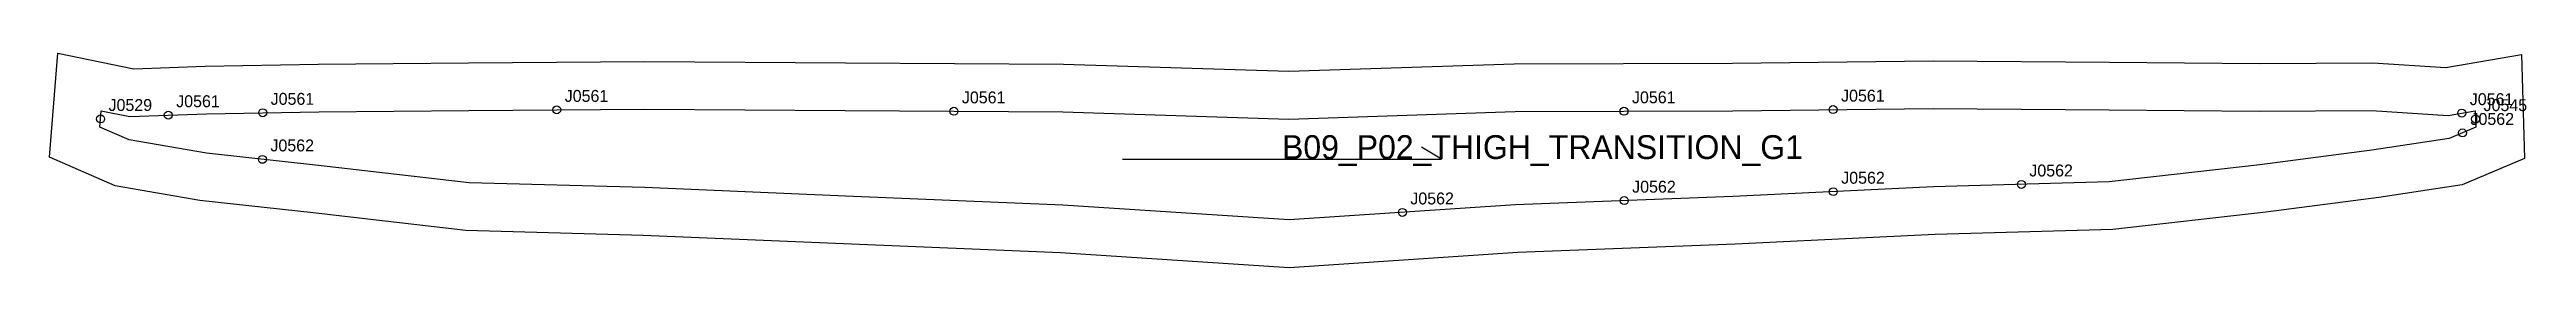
# Model space of a CAD drawing. Header units: millimetres. Extents: x -13 to 608, y -39 to 14.
import ezdxf

# ---------------------------------------------------------------- set-up
doc = ezdxf.new("R2010")
doc.units = ezdxf.units.MM
for name, color, linetype in [('CUT', 1, 'Continuous'), ('GRAIN', 3, 'Continuous'), ('LABEL', 7, 'Continuous'), ('NOTCH', 2, 'Continuous'), ('SEW', 5, 'Continuous')]:
    doc.layers.add(name, color=color, linetype=linetype)

msp = doc.modelspace()

# ---------------------------------------------------------------- linework, layer by layer
at = {"layer": 'CUT'}
msp.add_lwpolyline([(-10.9, 14.47), (8.17, 10.58), (26.11, 11.26), (54.41, 11.75), (92.11, 12.07), (136.29, 12.41), (186.66, 12.04), (241.37, 11.71), (297.88, 9.93), (354.41, 11.78), (409.11, 12), (459.48, 12.59), (503.69, 12.25), (541.29, 11.89), (569.74, 12.03), (588, 10.91), (607.01, 14.15), (607.8, -12.02), (592.16, -18.61), (571.2, -21.81), (542.88, -25.51), (504.48, -29.89), (460, -31.15), (409.77, -33.52), (355.33, -35.64), (297.97, -39.49), (240.58, -35.72), (186.16, -33.49), (135.94, -31.34), (91.43, -30.09), (53.16, -25.67), (24.71, -22.57), (3.5, -18.85), (-12.96, -11.68), (-10.9, 14.47)], close=True, dxfattribs=at)
at = {"layer": 'GRAIN'}
for p, q in [((256.15, -12.14), (336.15, -12.14)), ((336.15, -12.14), (331.15, -9.14))]:
    msp.add_line(p, q, dxfattribs=at)
at = {"layer": 'NOTCH'}
for centre in [(40.5, -0.5), (114.25, 0.24), (213.86, -0.13), (381.92, -0.11), (434.36, 0.3), (592.04, -0.58), (-0.16, -2.05), (16.81, -1.1), (592.22, -5.56), (595.5, -2.08), (40.44, -12.22), (481.58, -18.53), (326.33, -25.56), (381.97, -22.6), (434.4, -20.35)]:
    msp.add_circle(centre, 1, dxfattribs=at)
at = {"layer": 'SEW'}
msp.add_lwpolyline([(0, 0), (7.18, -1.47), (26.45, -0.74), (54.56, -0.25), (92.22, 0.07), (136.29, 0.41), (186.58, 0.04), (241.14, -0.29), (297.89, -2.08), (354.64, -0.22), (409.21, 0), (459.5, 0.59), (503.59, 0.25), (541.26, -0.11), (569.39, 0.03), (588.64, -1.16), (595.43, 0), (595.56, -4.16), (588.88, -6.97), (569.51, -9.92), (541.42, -13.6), (503.62, -17.91), (459.54, -19.16), (409.25, -21.54), (354.7, -23.66), (297.96, -27.47), (241.22, -23.73), (186.66, -21.5), (136.37, -19.34), (92.29, -18.11), (54.49, -13.75), (26.39, -10.68), (6.98, -7.28), (-0.32, -4.1)], close=True, dxfattribs=at)

# ---------------------------------------------------------------- texts
at = {"layer": 'LABEL'}
for s, height, p in [('J0529', 3, (1.84, -0.05)), ('J0561', 3, (18.81, 0.9)), ('J0561', 3, (42.5, 1.5)), ('J0561', 3, (116.25, 2.24)), ('J0561', 3, (215.86, 1.87)), ('J0561', 3, (383.92, 1.89)), ('J0561', 3, (436.36, 2.3)), ('J0561', 3, (594.04, 1.42)), ('J0545', 3, (597.5, -0.08)), ('B09_P02_THIGH_TRANSITION_G1', 6, (296.15, -12.14)), ('J0562', 3, (594.22, -3.56)), ('J0562', 3, (42.44, -10.22)), ('J0562', 3, (383.97, -20.6)), ('J0562', 3, (436.4, -18.35)), ('J0562', 3, (483.58, -16.53)), ('J0562', 3, (328.33, -23.56))]:
    msp.add_text(s, height=height, dxfattribs=at).set_placement(p)

doc.saveas('drawing.dxf')
